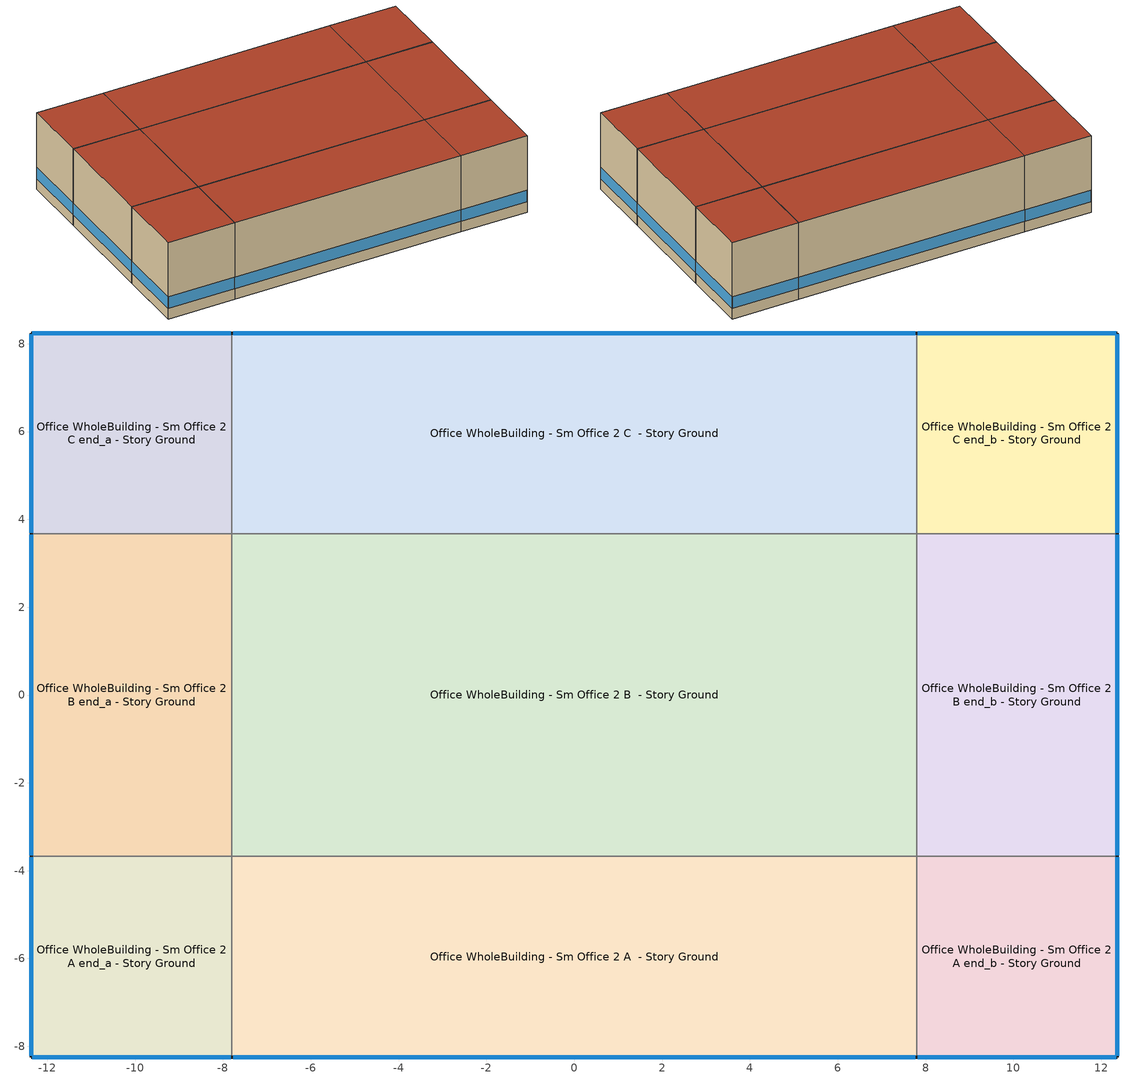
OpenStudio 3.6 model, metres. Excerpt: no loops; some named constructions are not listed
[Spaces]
Office WholeBuilding - Sm Office 2 A end_a - Story Ground
 floor ground (Foundation F 093 Perim 914 Area 209): -12.37,-8.24 -12.37,-3.67 -7.79,-3.67 -7.79,-8.24 z0
 wall outside: -12.37,-3.67 -12.37,-8.24 -7.79,-8.24 z0:5.49
 wall to Office WholeBuilding - Sm Office 2 B end_a - Story Ground: -7.79,-3.67 -12.37,-3.67 z0:5.49
 wall to Office WholeBuilding - Sm Office 2 A  - Story Ground: -7.79,-8.24 -7.79,-3.67 z0:5.49
 window: -12.34,-8.24 -7.82,-8.24 / -12.37,-3.7 -12.37,-8.22 z0.76:1.59
 roof outside: -7.79,-8.24 -7.79,-3.67 -12.37,-3.67 -12.37,-8.24 z5.49
Office WholeBuilding - Sm Office 2 B end_a - Story Ground
 floor ground (Foundation F 093 Perim 734 Area 3358): -12.37,-3.67 -12.37,3.67 -7.79,3.67 -7.79,-3.67 z0
 wall outside: -12.37,3.67 -12.37,-3.67 z0:5.49
 wall to Office WholeBuilding - Sm Office 2 C end_a - Story Ground: -7.79,3.67 -12.37,3.67 z0:5.49
 wall to Office WholeBuilding - Sm Office 2 B  - Story Ground: -7.79,-3.67 -7.79,3.67 z0:5.49
 window: -12.37,3.65 -12.37,-3.65 z0.76:1.59
 roof outside: -7.79,-3.67 -7.79,3.67 -12.37,3.67 -12.37,-3.67 z5.49
Office WholeBuilding - Sm Office 2 C end_a - Story Ground
 floor ground (Foundation F 093 Perim 914 Area 209): -12.37,3.67 -12.37,8.24 -7.79,8.24 -7.79,3.67 z0
 wall outside: -7.79,8.24 -12.37,8.24 -12.37,3.67 z0:5.49
 wall to Office WholeBuilding - Sm Office 2 C  - Story Ground: -7.79,3.67 -7.79,8.24 z0:5.49
 window: -12.37,8.22 -12.37,3.7 / -7.82,8.24 -12.34,8.24 z0.76:1.59
 roof outside: -7.79,3.67 -7.79,8.24 -12.37,8.24 -12.37,3.67 z5.49
Office WholeBuilding - Sm Office 2 A  - Story Ground
 floor ground (Foundation F 093 Perim 1559 Area 7127): -7.79,-8.24 -7.79,-3.67 7.79,-3.67 7.79,-8.24 z0
 wall outside: -7.79,-8.24 7.79,-8.24 z0:5.49
 wall to Office WholeBuilding - Sm Office 2 B  - Story Ground: 7.79,-3.67 -7.79,-3.67 z0:5.49
 wall to Office WholeBuilding - Sm Office 2 A end_b - Story Ground: 7.79,-8.24 7.79,-3.67 z0:5.49
 window: -7.77,-8.24 7.77,-8.24 z0.76:1.59
 roof outside: 7.79,-8.24 7.79,-3.67 -7.79,-3.67 -7.79,-8.24 z5.49
Office WholeBuilding - Sm Office 2 B  - Story Ground
 floor ground (Foundation F 093 Perim 0 Area 1145): -7.79,-3.67 -7.79,3.67 7.79,3.67 7.79,-3.67 z0
 wall to Office WholeBuilding - Sm Office 2 C  - Story Ground: 7.79,3.67 -7.79,3.67 z0:5.49
 wall to Office WholeBuilding - Sm Office 2 B end_b - Story Ground: 7.79,-3.67 7.79,3.67 z0:5.49
 roof outside: 7.79,-3.67 7.79,3.67 -7.79,3.67 -7.79,-3.67 z5.49
Office WholeBuilding - Sm Office 2 C  - Story Ground
 floor ground (Foundation F 093 Perim 1559 Area 7127): -7.79,3.67 -7.79,8.24 7.79,8.24 7.79,3.67 z0
 wall outside: 7.79,8.24 -7.79,8.24 z0:5.49
 wall to Office WholeBuilding - Sm Office 2 C end_b - Story Ground: 7.79,3.67 7.79,8.24 z0:5.49
 window: 7.77,8.24 -7.77,8.24 z0.76:1.59
 roof outside: 7.79,3.67 7.79,8.24 -7.79,8.24 -7.79,3.67 z5.49
Office WholeBuilding - Sm Office 2 A end_b - Story Ground
 floor ground (Foundation F 093 Perim 914 Area 209): 7.79,-8.24 7.79,-3.67 12.37,-3.67 12.37,-8.24 z0
 wall outside: 7.79,-8.24 12.37,-8.24 12.37,-3.67 z0:5.49
 wall to Office WholeBuilding - Sm Office 2 B end_b - Story Ground: 12.37,-3.67 7.79,-3.67 z0:5.49
 window: 12.37,-8.22 12.37,-3.7 / 7.82,-8.24 12.34,-8.24 z0.76:1.59
 roof outside: 12.37,-8.24 12.37,-3.67 7.79,-3.67 7.79,-8.24 z5.49
Office WholeBuilding - Sm Office 2 B end_b - Story Ground
 floor ground (Foundation F 093 Perim 734 Area 3358): 7.79,-3.67 7.79,3.67 12.37,3.67 12.37,-3.67 z0
 wall outside: 12.37,-3.67 12.37,3.67 z0:5.49
 wall to Office WholeBuilding - Sm Office 2 C end_b - Story Ground: 12.37,3.67 7.79,3.67 z0:5.49
 window: 12.37,-3.65 12.37,3.65 z0.76:1.59
 roof outside: 12.37,-3.67 12.37,3.67 7.79,3.67 7.79,-3.67 z5.49
Office WholeBuilding - Sm Office 2 C end_b - Story Ground
 floor ground (Foundation F 093 Perim 914 Area 209): 7.79,3.67 7.79,8.24 12.37,8.24 12.37,3.67 z0
 wall outside: 12.37,3.67 12.37,8.24 7.79,8.24 z0:5.49
 window: 12.34,8.24 7.82,8.24 / 12.37,3.7 12.37,8.22 z0.76:1.59
 roof outside: 12.37,3.67 12.37,8.24 7.79,8.24 7.79,3.67 z5.49
[Schedule:Ruleset]
Name | Default Day Schedule | Summer Design Day Schedule | Winter Design Day Schedule
Clothing Schedule | Clothing Schedule Default Winter Clothes
Work Efficiency Schedule | Work Efficiency Schedule Default
OfficeSmall INFIL_QUARTER_ON_SCH | OfficeSmall INFIL_QUARTER_ON_SCH Default | OfficeSmall INFIL_QUARTER_ON_SCH Summer Design Day | OfficeSmall INFIL_QUARTER_ON_SCH Winter Design Day
OfficeSmall BLDG_LIGHT_SCH | OfficeSmall BLDG_LIGHT_SCH Default | OfficeSmall BLDG_LIGHT_SCH Summer Design Day | OfficeSmall BLDG_LIGHT_SCH Winter Design Day
OfficeSmall BLDG_EQUIP_SCH | OfficeSmall BLDG_EQUIP_SCH Default | OfficeSmall BLDG_EQUIP_SCH Summer Design Day | OfficeSmall BLDG_EQUIP_SCH Winter Design Day
[Schedule:Day]
Clothing Schedule Default Winter Clothes; OfficeSmall INFIL_QUARTER_ON_SCH Default; OfficeSmall BLDG_LIGHT_SCH Summer Design Day; OfficeSmall BLDG_EQUIP_SCH Summer Design Day; Building Hours of Operation NonResidential Sunday: 24, 0, 1
Clothing Schedule Summer Clothes: 24, 0, 0.5
Air Velocity Schedule Default: 24, 0, 0.2
Work Efficiency Schedule Default; OfficeSmall BLDG_LIGHT_SCH Winter Design Day; OfficeSmall BLDG_EQUIP_SCH Winter Design Day: 24, 0, 0
OfficeSmall INFIL_QUARTER_ON_SCH Summer Design Day; OfficeSmall INFIL_QUARTER_ON_SCH SmrDsn|Wkdy Day: 7, 0, 1, 19, 0, 0.25, 24, 0, 1
OfficeSmall INFIL_QUARTER_ON_SCH Winter Design Day; OfficeSmall INFIL_QUARTER_ON_SCH WntrDsn|Sat Day: 7, 0, 1, 18, 0, 0.25, 24, 0, 1
OfficeSmall BLDG_LIGHT_SCH Default; autogen OfficeSmall BLDG_LIGHT_SCH 1_day_sch: Yes, 4, 0, 0.18, 4, 10, 0.184167, 4, 20, 0.188333, 4, 30, 0.1925, 4, 40, 0.196667, 4, 50, 0.200833, 5, 0, 0.205, 5, 10, 0.209167, 5, 20, 0.213333, 5, 30, 0.2175, 5, 40, 0.221667, 5, 50, 0.225833, 6, 0, 0.23, 6, 30, 0.23, 6, 40, 0.261667, 6, 50, 0.293333, 7, 0, 0.325, 7, 10, 0.356667, 7, 20, 0.388333, 7, 30, 0.42, 7, 40, 0.5, 7, 50, 0.58, 8, 0, 0.66, 8, 9, 0.74, 8, 19, 0.82, 8, 29, 0.9, 8, 30, 0.9, 11, 30, 0.9, 11, 39, 0.883333, 11, 49, 0.866667, 11, 59, 0.85, 12, 9, 0.833333, 12, 19, 0.816667, 12, 29, 0.8, 12, 30, 0.8, 12, 39, 0.816667, 12, 49, 0.833333, 12, 59, 0.85, 13, 9, 0.866667, 13, 19, 0.883333, 13, 29, 0.9, 13, 30, 0.9, 16, 30, 0.9, 16, 40, 0.851667, 16, 50, 0.803333, 17, 0, 0.755, 17, 10, 0.706667, 17, 20, 0.658333, 17, 30, 0.61, 17, 40, 0.578333, 17, 50, 0.546667, 18, 0, 0.515, 18, 10, 0.483333, 18, 20, 0.451667, 18, 30, 0.42, 19, 0, 0.42, 19, 10, 0.411667, 19, 20, 0.403333, 19, 30, 0.395, 19, 40, 0.386667, 19, 50, 0.378333, 20, 0, 0.37, 20, 10, 0.361667, 20, 20, 0.353333, 20, 30, 0.345, 20, 40, 0.336667, 20, 50, 0.328333, 21, 0, 0.32, 21, 30, 0.32, 21, 40, 0.305, 21, 50, 0.29, 22, 0, 0.275, 22, 10, 0.26, 22, 20, 0.245, 22, 30, 0.23, 22, 40, 0.221667, 22, 50, 0.213333, 23, 0, 0.205, 23, 10, 0.196667, 23, 20, 0.188333, 23, 30, 0.18, 24, 0, 0.18
OfficeSmall BLDG_LIGHT_SCH Wknd Day: Yes, 4, 30, 0.18, 24, 0, 0.18
OfficeSmall BLDG_EQUIP_SCH Default; autogen OfficeSmall BLDG_EQUIP_SCH 1_day_sch: Yes, 0, 10, 0.3625, 0, 20, 0.375, 0, 30, 0.3875, 0, 40, 0.4, 0, 50, 0.4125, 1, 0, 0.425, 1, 10, 0.4375, 1, 20, 0.45, 1, 30, 0.4625, 1, 40, 0.475, 1, 50, 0.4875, 2, 0, 0.5, 6, 0, 0.5, 6, 10, 0.520833, 6, 20, 0.541667, 6, 30, 0.5625, 6, 40, 0.583333, 6, 50, 0.604167, 7, 0, 0.625, 7, 10, 0.645833, 7, 20, 0.666667, 7, 30, 0.6875, 7, 40, 0.708333, 7, 50, 0.729167, 8, 0, 0.75, 8, 10, 0.770833, 8, 20, 0.791667, 8, 30, 0.8125, 8, 40, 0.833333, 8, 50, 0.854167, 9, 0, 0.875, 9, 9, 0.895833, 9, 19, 0.916667, 9, 29, 0.9375, 9, 39, 0.958333, 9, 49, 0.979167, 9, 59, 1, 10, 0, 1, 11, 30, 1, 11, 39, 0.99, 11, 49, 0.98, 11, 59, 0.97, 12, 9, 0.96, 12, 19, 0.95, 12, 29, 0.94, 12, 30, 0.94, 12, 39, 0.95, 12, 49, 0.96, 12, 59, 0.97, 13, 9, 0.98, 13, 19, 0.99, 13, 29, 1, 13, 30, 1, 16, 30, 1, 16, 40, 0.916667, 16, 50, 0.833333, 17, 0, 0.75, 17, 10, 0.666667, 17, 20, 0.583333, 17, 30, 0.5, 17, 40, 0.45, 17, 50, 0.4, 18, 0, 0.35, 18, 10, 0.3, 18, 20, 0.25, 18, 30, 0.2, 22, 0, 0.2, 22, 10, 0.2125, 22, 20, 0.225, 22, 30, 0.2375, 22, 40, 0.25, 22, 50, 0.2625, 23, 0, 0.275, 23, 10, 0.2875, 23, 20, 0.3, 23, 30, 0.3125, 23, 40, 0.325, 23, 50, 0.3375, 24, 0, 0.35
OfficeSmall BLDG_EQUIP_SCH Wknd Day: Yes, 4, 30, 0.2, 24, 0, 0.2
autogen OfficeSmall ACTIVITY_SCH 0_day_sch: Yes, 24, 0, 120
autogen OfficeSmall BLDG_OCC_SCH 0_day_sch: Yes, 5, 30, 0.570791, 5, 40, 0.570603, 5, 50, 0.570414, 6, 0, 0.570225, 6, 10, 0.570036, 6, 20, 0.569848, 6, 30, 0.569659, 6, 40, 0.569281, 6, 50, 0.568904, 7, 0, 0.568526, 7, 10, 0.568149, 7, 20, 0.567771, 7, 30, 0.567394, 7, 40, 0.567583, 7, 50, 0.567771, 8, 0, 0.56796, 8, 9, 0.568149, 8, 19, 0.568338, 8, 29, 0.568526, 8, 30, 0.568526, 11, 30, 0.568526, 11, 39, 0.568715, 11, 49, 0.568904, 11, 59, 0.569093, 12, 9, 0.569281, 12, 19, 0.56947, 12, 29, 0.569659, 12, 30, 0.569659, 13, 30, 0.569659, 16, 30, 0.569659, 16, 40, 0.569848, 16, 50, 0.570036, 17, 0, 0.570225, 17, 10, 0.570414, 17, 20, 0.570603, 17, 30, 0.570791, 18, 30, 0.570791, 21, 30, 0.570791, 22, 30, 0.570791, 23, 30, 0.570791, 24, 0, 0.570791
autogen OfficeSmall HTGSETP_SCH_NO_OPTIMUM 0_day_sch: Yes, 6, 0, 18.3368, 19, 0, 18.3368, 24, 0, 18.3368
Schedule Day 121: 1, 0, 0.0450008, 2, 0, 0.0900005, 3, 0, 0.135, 4, 0, 0.18, 5, 0, 0.205, 6, 0, 0.23, 7, 0, 0.325, 8, 0, 0.66, 9, 0, 0.9, 10, 0, 0.9, 11, 0, 0.9, 12, 0, 0.848333, 13, 0, 0.851667, 14, 0, 0.9, 15, 0, 0.9, 16, 0, 0.9, 17, 0, 0, 18, 0, 0, 19, 0, 0, 20, 0, 0, 21, 0, 0, 22, 0, 0, 23, 0, 0, 24, 0, 0
Schedule Day 122; Schedule Day 123; Schedule Day 124; Schedule Day 125; Schedule Day 126; Schedule Day 127; Schedule Day 138; Schedule Day 139; Schedule Day 140; Schedule Day 141; Schedule Day 142; Schedule Day 143; Schedule Day 162; Schedule Day 163; Schedule Day 164; Schedule Day 165; Schedule Day 166; Schedule Day 167; Schedule Day 186; Schedule Day 187; Schedule Day 188; Schedule Day 189; Schedule Day 190; Schedule Day 191; Schedule Day 194; Schedule Day 195; Schedule Day 196; Schedule Day 197; Schedule Day 198; Schedule Day 199; Schedule Day 218; Schedule Day 219; Schedule Day 220; Schedule Day 221; Schedule Day 222; Schedule Day 223; Schedule Day 233; Schedule Day 234; Schedule Day 235; Schedule Day 236; Schedule Day 237; Schedule Day 238; Schedule Day 239; Schedule Day 240; Schedule Day 250; Schedule Day 251; Schedule Day 252; Schedule Day 253; Schedule Day 254; Schedule Day 255; Schedule Day 266; Schedule Day 267; Schedule Day 268; Schedule Day 269; Schedule Day 270; Schedule Day 271: 1, 0, 0, 2, 0, 0, 3, 0, 0, 4, 0, 0, 5, 0, 0, 6, 0, 0, 7, 0, 0, 8, 0, 0, 9, 0, 0, 10, 0, 0, 11, 0, 0, 12, 0, 0, 13, 0, 0, 14, 0, 0, 15, 0, 0, 16, 0, 0, 17, 0, 0, 18, 0, 0, 19, 0, 0, 20, 0, 0, 21, 0, 0, 22, 0, 0, 23, 0, 0, 24, 0, 0
Schedule Day 128: 1, 0, 0, 2, 0, 0, 3, 0, 0, 4, 0, 0, 5, 0, 0, 6, 0, 0, 7, 0, 0, 8, 0, 0, 9, 0, 0, 10, 0, 0, 11, 0, 0, 12, 0, 0, 13, 0, 0, 14, 0, 0, 15, 0, 0, 16, 0, 0, 17, 0, 0.755, 18, 0, 0.515, 19, 0, 0.42, 20, 0, 0.37, 21, 0, 0.32, 22, 0, 0.275, 23, 0, 0.205, 24, 0, 0.18
Schedule Day 137: 1, 0, 14.8909, 2, 0, 29.7814, 3, 0, 44.6719, 4, 0, 59.5624, 5, 0, 67.0301, 6, 0, 67.075, 7, 0, 67.1199, 8, 0, 67.1648, 9, 0, 67.2097, 10, 0, 67.2546, 11, 0, 67.2996, 12, 0, 67.3445, 13, 0, 67.3894, 14, 0, 67.4343, 15, 0, 67.4792, 16, 0, 67.5242, 17, 0, 0, 18, 0, 0, 19, 0, 0, 20, 0, 0, 21, 0, 0, 22, 0, 0, 23, 0, 0, 24, 0, 0
Schedule Day 144: 1, 0, 0, 2, 0, 0, 3, 0, 0, 4, 0, 0, 5, 0, 0, 6, 0, 0, 7, 0, 0, 8, 0, 0, 9, 0, 0, 10, 0, 0, 11, 0, 0, 12, 0, 0, 13, 0, 0, 14, 0, 0, 15, 0, 0, 16, 0, 0, 17, 0, 67.5691, 18, 0, 67.614, 19, 0, 67.6589, 20, 0, 67.7038, 21, 0, 67.7487, 22, 0, 67.7937, 23, 0, 67.8386, 24, 0, 67.8835
Schedule Day 161: 1, 0, 0, 2, 0, 0, 3, 0, 0, 4, 0, 0, 5, 0, 0, 6, 0, 0, 7, 0, 1, 8, 0, 1, 9, 0, 1, 10, 0, 1, 11, 0, 1, 12, 0, 1, 13, 0, 1, 14, 0, 1, 15, 0, 1, 16, 0, 1, 17, 0, 0, 18, 0, 0, 19, 0, 0, 20, 0, 0, 21, 0, 0, 22, 0, 0, 23, 0, 0, 24, 0, 0
Schedule Day 168; Schedule Day 200; Schedule Day 224: 1, 0, 0, 2, 0, 0, 3, 0, 0, 4, 0, 0, 5, 0, 0, 6, 0, 0, 7, 0, 0, 8, 0, 0, 9, 0, 0, 10, 0, 0, 11, 0, 0, 12, 0, 0, 13, 0, 0, 14, 0, 0, 15, 0, 0, 16, 0, 0, 17, 0, 1, 18, 0, 1, 19, 0, 1, 20, 0, 1, 21, 0, 1, 22, 0, 1, 23, 0, 1, 24, 0, 1
Schedule Day 185: 1, 0, 0.425, 2, 0, 0.5, 3, 0, 0.5, 4, 0, 0.5, 5, 0, 0.5, 6, 0, 0.5, 7, 0, 0.625, 8, 0, 0.75, 9, 0, 0.875, 10, 0, 1, 11, 0, 1, 12, 0, 0.969, 13, 0, 0.971, 14, 0, 1, 15, 0, 1, 16, 0, 1, 17, 0, 0, 18, 0, 0, 19, 0, 0, 20, 0, 0, 21, 0, 0, 22, 0, 0, 23, 0, 0, 24, 0, 0
Schedule Day 192: 1, 0, 0, 2, 0, 0, 3, 0, 0, 4, 0, 0, 5, 0, 0, 6, 0, 0, 7, 0, 0, 8, 0, 0, 9, 0, 0, 10, 0, 0, 11, 0, 0, 12, 0, 0, 13, 0, 0, 14, 0, 0, 15, 0, 0, 16, 0, 0, 17, 0, 0.75, 18, 0, 0.35, 19, 0, 0.2, 20, 0, 0.2, 21, 0, 0.2, 22, 0, 0.2, 23, 0, 0.275, 24, 0, 0.35
Schedule Day 193: 1, 0, 0.7, 2, 0, 0.7, 3, 0, 0.7, 4, 0, 0.7, 5, 0, 0.7, 6, 0, 0.7, 7, 0, 1, 8, 0, 1, 9, 0, 1, 10, 0, 1, 11, 0, 1, 12, 0, 1, 13, 0, 1, 14, 0, 1, 15, 0, 1, 16, 0, 1, 17, 0, 0, 18, 0, 0, 19, 0, 0, 20, 0, 0, 21, 0, 0, 22, 0, 0, 23, 0, 0, 24, 0, 0
Schedule Day 217: 1, 0, 1, 2, 0, 1, 3, 0, 1, 4, 0, 1, 5, 0, 1, 6, 0, 1, 7, 0, 1, 8, 0, 1, 9, 0, 1, 10, 0, 1, 11, 0, 1, 12, 0, 1, 13, 0, 1, 14, 0, 1, 15, 0, 1, 16, 0, 1, 17, 0, 0, 18, 0, 0, 19, 0, 0, 20, 0, 0, 21, 0, 0, 22, 0, 0, 23, 0, 0, 24, 0, 0
Schedule Day 249: 1, 0, 3.0562, 2, 0, 6.11233, 3, 0, 9.16845, 4, 0, 12.2246, 5, 0, 15.2807, 6, 0, 18.3368, 7, 0, 18.3368, 8, 0, 18.3368, 9, 0, 18.3368, 10, 0, 18.3368, 11, 0, 18.3368, 12, 0, 18.3368, 13, 0, 18.3368, 14, 0, 18.3368, 15, 0, 18.3368, 16, 0, 18.3368, 17, 0, 0, 18, 0, 0, 19, 0, 0, 20, 0, 0, 21, 0, 0, 22, 0, 0, 23, 0, 0, 24, 0, 0
Schedule Day 256: 1, 0, 0, 2, 0, 0, 3, 0, 0, 4, 0, 0, 5, 0, 0, 6, 0, 0, 7, 0, 0, 8, 0, 0, 9, 0, 0, 10, 0, 0, 11, 0, 0, 12, 0, 0, 13, 0, 0, 14, 0, 0, 15, 0, 0, 16, 0, 0, 17, 0, 18.3368, 18, 0, 18.3368, 19, 0, 18.3368, 20, 0, 18.3368, 21, 0, 18.3368, 22, 0, 18.3368, 23, 0, 18.3368, 24, 0, 18.3368
Schedule Day 265: 1, 0, 1, 2, 0, 1, 3, 0, 1, 4, 0, 1, 5, 0, 1, 6, 0, 1, 7, 0, 1, 8, 0, 0.25, 9, 0, 0.25, 10, 0, 0.25, 11, 0, 0.25, 12, 0, 0.25, 13, 0, 0.25, 14, 0, 0.25, 15, 0, 0.25, 16, 0, 0.25, 17, 0, 0, 18, 0, 0, 19, 0, 0, 20, 0, 0, 21, 0, 0, 22, 0, 0, 23, 0, 0, 24, 0, 0
Schedule Day 272: 1, 0, 0, 2, 0, 0, 3, 0, 0, 4, 0, 0, 5, 0, 0, 6, 0, 0, 7, 0, 0, 8, 0, 0, 9, 0, 0, 10, 0, 0, 11, 0, 0, 12, 0, 0, 13, 0, 0, 14, 0, 0, 15, 0, 0, 16, 0, 0, 17, 0, 0.25, 18, 0, 0.25, 19, 0, 0.25, 20, 0, 1, 21, 0, 1, 22, 0, 1, 23, 0, 1, 24, 0, 1
[Schedule:Rule]
Schedule Rule 3: Schedule Ruleset=Clothing Schedule; Rule Order=0; Day Schedule=Clothing Schedule Summer Clothes; Date Specification Type=DateRange; Start Month=5; Start Day=1; End Month=9; End Day=30
Schedule Rule 9: Schedule Ruleset=OfficeSmall INFIL_QUARTER_ON_SCH; Rule Order=9; Day Schedule=OfficeSmall INFIL_QUARTER_ON_SCH SmrDsn|Wkdy Day; Date Specification Type=DateRange; Start Month=1; Start Day=1; End Month=12; End Day=31; Apply Monday=Yes; Apply Tuesday=Yes; Apply Wednesday=Yes; Apply Thursday=Yes; Apply Friday=Yes
Schedule Rule 10: Schedule Ruleset=OfficeSmall INFIL_QUARTER_ON_SCH; Rule Order=8; Day Schedule=OfficeSmall INFIL_QUARTER_ON_SCH WntrDsn|Sat Day; Date Specification Type=DateRange; Start Month=1; Start Day=1; End Month=12; End Day=31; Apply Saturday=Yes
Schedule Rule 18: Schedule Ruleset=OfficeSmall BLDG_LIGHT_SCH; Rule Order=8; Day Schedule=OfficeSmall BLDG_LIGHT_SCH Wknd Day; Date Specification Type=DateRange; Start Month=1; Start Day=1; End Month=12; End Day=31; Apply Saturday=Yes; Apply Sunday=Yes
Schedule Rule 20: Schedule Ruleset=OfficeSmall BLDG_EQUIP_SCH; Rule Order=8; Day Schedule=OfficeSmall BLDG_EQUIP_SCH Wknd Day; Date Specification Type=DateRange; Start Month=1; Start Day=1; End Month=12; End Day=31; Apply Saturday=Yes; Apply Sunday=Yes
autogen OfficeSmall BLDG_EQUIP_SCH 1: Schedule Ruleset=OfficeSmall BLDG_EQUIP_SCH; Rule Order=9; Day Schedule=autogen OfficeSmall BLDG_EQUIP_SCH 1_day_sch; Date Specification Type=SpecificDates; Apply Monday=Yes; Apply Tuesday=Yes; Apply Wednesday=Yes; Apply Thursday=Yes; Apply Friday=Yes; Apply Saturday=Yes; Apply Sunday=Yes; Specific Month 1=1; Specific Day 1=2; Specific Month 2=1; Specific Day 2=9; Specific Month 3=1; Specific Day 3=16; Specific Month 4=1; Specific Day 4=23; Specific Month 5=1; Specific Day 5=30; Specific Month 6=2; Specific Day 6=6; Specific Month 7=2; Specific Day 7=13; Specific Month 8=2; Specific Day 8=20; Specific Month 9=2; Specific Day 9=27; Specific Month 10=3; Specific Day 10=5; Specific Month 11=3; Specific Day 11=12; Specific Month 12=3; Specific Day 12=19; Specific Month 13=3; Specific Day 13=26; Specific Month 14=4; Specific Day 14=2; Specific Month 15=4; Specific Day 15=9; Specific Month 16=4; Specific Day 16=16; Specific Month 17=4; Specific Day 17=23; Specific Month 18=4; Specific Day 18=30; Specific Month 19=5; Specific Day 19=7; Specific Month 20=5; Specific Day 20=14; Specific Month 21=5; Specific Day 21=21; Specific Month 22=5; Specific Day 22=28; Specific Month 23=6; Specific Day 23=4; Specific Month 24=6; Specific Day 24=11; Specific Month 25=6; Specific Day 25=18; Specific Month 26=6; Specific Day 26=25; Specific Month 27=7; Specific Day 27=2; Specific Month 28=7; Specific Day 28=9; Specific Month 29=7; Specific Day 29=16; Specific Month 30=7; Specific Day 30=23; Specific Month 31=7; Specific Day 31=30; Specific Month 32=8; Specific Day 32=6; Specific Month 33=8; Specific Day 33=13; Specific Month 34=8; Specific Day 34=20; Specific Month 35=8; Specific Day 35=27; Specific Month 36=9; Specific Day 36=3; Specific Month 37=9; Specific Day 37=10; Specific Month 38=9; Specific Day 38=17; Specific Month 39=9; Specific Day 39=24; Specific Month 40=10; Specific Day 40=1; Specific Month 41=10; Specific Day 41=8; Specific Month 42=10; Specific Day 42=15; Specific Month 43=10; Specific Day 43=22; Specific Month 44=10; Specific Day 44=29; Specific Month 45=11; Specific Day 45=5; Specific Month 46=11; Specific Day 46=12; Specific Month 47=11; Specific Day 47=19; Specific Month 48=11; Specific Day 48=26; Specific Month 49=12; Specific Day 49=3; Specific Month 50=12; Specific Day 50=10; Specific Month 51=12; Specific Day 51=17; Specific Month 52=12; Specific Day 52=24; Specific Month 53=12; Specific Day 53=31
autogen OfficeSmall BLDG_LIGHT_SCH 1: Schedule Ruleset=OfficeSmall BLDG_LIGHT_SCH; Rule Order=9; Day Schedule=autogen OfficeSmall BLDG_LIGHT_SCH 1_day_sch; Date Specification Type=SpecificDates; Apply Monday=Yes; Apply Tuesday=Yes; Apply Wednesday=Yes; Apply Thursday=Yes; Apply Friday=Yes; Apply Saturday=Yes; Apply Sunday=Yes; Specific Month 1=1; Specific Day 1=2; Specific Month 2=1; Specific Day 2=9; Specific Month 3=1; Specific Day 3=16; Specific Month 4=1; Specific Day 4=23; Specific Month 5=1; Specific Day 5=30; Specific Month 6=2; Specific Day 6=6; Specific Month 7=2; Specific Day 7=13; Specific Month 8=2; Specific Day 8=20; Specific Month 9=2; Specific Day 9=27; Specific Month 10=3; Specific Day 10=5; Specific Month 11=3; Specific Day 11=12; Specific Month 12=3; Specific Day 12=19; Specific Month 13=3; Specific Day 13=26; Specific Month 14=4; Specific Day 14=2; Specific Month 15=4; Specific Day 15=9; Specific Month 16=4; Specific Day 16=16; Specific Month 17=4; Specific Day 17=23; Specific Month 18=4; Specific Day 18=30; Specific Month 19=5; Specific Day 19=7; Specific Month 20=5; Specific Day 20=14; Specific Month 21=5; Specific Day 21=21; Specific Month 22=5; Specific Day 22=28; Specific Month 23=6; Specific Day 23=4; Specific Month 24=6; Specific Day 24=11; Specific Month 25=6; Specific Day 25=18; Specific Month 26=6; Specific Day 26=25; Specific Month 27=7; Specific Day 27=2; Specific Month 28=7; Specific Day 28=9; Specific Month 29=7; Specific Day 29=16; Specific Month 30=7; Specific Day 30=23; Specific Month 31=7; Specific Day 31=30; Specific Month 32=8; Specific Day 32=6; Specific Month 33=8; Specific Day 33=13; Specific Month 34=8; Specific Day 34=20; Specific Month 35=8; Specific Day 35=27; Specific Month 36=9; Specific Day 36=3; Specific Month 37=9; Specific Day 37=10; Specific Month 38=9; Specific Day 38=17; Specific Month 39=9; Specific Day 39=24; Specific Month 40=10; Specific Day 40=1; Specific Month 41=10; Specific Day 41=8; Specific Month 42=10; Specific Day 42=15; Specific Month 43=10; Specific Day 43=22; Specific Month 44=10; Specific Day 44=29; Specific Month 45=11; Specific Day 45=5; Specific Month 46=11; Specific Day 46=12; Specific Month 47=11; Specific Day 47=19; Specific Month 48=11; Specific Day 48=26; Specific Month 49=12; Specific Day 49=3; Specific Month 50=12; Specific Day 50=10; Specific Month 51=12; Specific Day 51=17; Specific Month 52=12; Specific Day 52=24; Specific Month 53=12; Specific Day 53=31
OfficeSmall BLDG_LIGHT_SCH Outage Day 304: Schedule Ruleset=OfficeSmall BLDG_LIGHT_SCH; Rule Order=7; Day Schedule=Schedule Day 121; Date Specification Type=DateRange; Start Month=10; Start Day=31; End Month=10; End Day=31; Apply Monday=Yes; Apply Tuesday=Yes; Apply Wednesday=Yes; Apply Thursday=Yes; Apply Friday=Yes; Apply Saturday=Yes; Apply Sunday=Yes
OfficeSmall BLDG_LIGHT_SCH Outage Day 305: Schedule Ruleset=OfficeSmall BLDG_LIGHT_SCH; Rule Order=6; Day Schedule=Schedule Day 122; Date Specification Type=DateRange; Start Month=11; Start Day=1; End Month=11; End Day=1; Apply Monday=Yes; Apply Tuesday=Yes; Apply Wednesday=Yes; Apply Thursday=Yes; Apply Friday=Yes; Apply Saturday=Yes; Apply Sunday=Yes
OfficeSmall BLDG_LIGHT_SCH Outage Day 306: Schedule Ruleset=OfficeSmall BLDG_LIGHT_SCH; Rule Order=5; Day Schedule=Schedule Day 123; Date Specification Type=DateRange; Start Month=11; Start Day=2; End Month=11; End Day=2; Apply Monday=Yes; Apply Tuesday=Yes; Apply Wednesday=Yes; Apply Thursday=Yes; Apply Friday=Yes; Apply Saturday=Yes; Apply Sunday=Yes
OfficeSmall BLDG_LIGHT_SCH Outage Day 307: Schedule Ruleset=OfficeSmall BLDG_LIGHT_SCH; Rule Order=4; Day Schedule=Schedule Day 124; Date Specification Type=DateRange; Start Month=11; Start Day=3; End Month=11; End Day=3; Apply Monday=Yes; Apply Tuesday=Yes; Apply Wednesday=Yes; Apply Thursday=Yes; Apply Friday=Yes; Apply Saturday=Yes; Apply Sunday=Yes
OfficeSmall BLDG_LIGHT_SCH Outage Day 308: Schedule Ruleset=OfficeSmall BLDG_LIGHT_SCH; Rule Order=3; Day Schedule=Schedule Day 125; Date Specification Type=DateRange; Start Month=11; Start Day=4; End Month=11; End Day=4; Apply Monday=Yes; Apply Tuesday=Yes; Apply Wednesday=Yes; Apply Thursday=Yes; Apply Friday=Yes; Apply Saturday=Yes; Apply Sunday=Yes
OfficeSmall BLDG_LIGHT_SCH Outage Day 309: Schedule Ruleset=OfficeSmall BLDG_LIGHT_SCH; Rule Order=2; Day Schedule=Schedule Day 126; Date Specification Type=DateRange; Start Month=11; Start Day=5; End Month=11; End Day=5; Apply Monday=Yes; Apply Tuesday=Yes; Apply Wednesday=Yes; Apply Thursday=Yes; Apply Friday=Yes; Apply Saturday=Yes; Apply Sunday=Yes
OfficeSmall BLDG_LIGHT_SCH Outage Day 310: Schedule Ruleset=OfficeSmall BLDG_LIGHT_SCH; Rule Order=1; Day Schedule=Schedule Day 127; Date Specification Type=DateRange; Start Month=11; Start Day=6; End Month=11; End Day=6; Apply Monday=Yes; Apply Tuesday=Yes; Apply Wednesday=Yes; Apply Thursday=Yes; Apply Friday=Yes; Apply Saturday=Yes; Apply Sunday=Yes
OfficeSmall BLDG_LIGHT_SCH Outage Day 311: Schedule Ruleset=OfficeSmall BLDG_LIGHT_SCH; Rule Order=0; Day Schedule=Schedule Day 128; Date Specification Type=DateRange; Start Month=11; Start Day=7; End Month=11; End Day=7; Apply Monday=Yes; Apply Tuesday=Yes; Apply Wednesday=Yes; Apply Thursday=Yes; Apply Friday=Yes; Apply Saturday=Yes; Apply Sunday=Yes
OfficeSmall BLDG_EQUIP_SCH Outage Day 304: Schedule Ruleset=OfficeSmall BLDG_EQUIP_SCH; Rule Order=7; Day Schedule=Schedule Day 185; Date Specification Type=DateRange; Start Month=10; Start Day=31; End Month=10; End Day=31; Apply Monday=Yes; Apply Tuesday=Yes; Apply Wednesday=Yes; Apply Thursday=Yes; Apply Friday=Yes; Apply Saturday=Yes; Apply Sunday=Yes
OfficeSmall BLDG_EQUIP_SCH Outage Day 305: Schedule Ruleset=OfficeSmall BLDG_EQUIP_SCH; Rule Order=6; Day Schedule=Schedule Day 186; Date Specification Type=DateRange; Start Month=11; Start Day=1; End Month=11; End Day=1; Apply Monday=Yes; Apply Tuesday=Yes; Apply Wednesday=Yes; Apply Thursday=Yes; Apply Friday=Yes; Apply Saturday=Yes; Apply Sunday=Yes
OfficeSmall BLDG_EQUIP_SCH Outage Day 306: Schedule Ruleset=OfficeSmall BLDG_EQUIP_SCH; Rule Order=5; Day Schedule=Schedule Day 187; Date Specification Type=DateRange; Start Month=11; Start Day=2; End Month=11; End Day=2; Apply Monday=Yes; Apply Tuesday=Yes; Apply Wednesday=Yes; Apply Thursday=Yes; Apply Friday=Yes; Apply Saturday=Yes; Apply Sunday=Yes
OfficeSmall BLDG_EQUIP_SCH Outage Day 307: Schedule Ruleset=OfficeSmall BLDG_EQUIP_SCH; Rule Order=4; Day Schedule=Schedule Day 188; Date Specification Type=DateRange; Start Month=11; Start Day=3; End Month=11; End Day=3; Apply Monday=Yes; Apply Tuesday=Yes; Apply Wednesday=Yes; Apply Thursday=Yes; Apply Friday=Yes; Apply Saturday=Yes; Apply Sunday=Yes
OfficeSmall BLDG_EQUIP_SCH Outage Day 308: Schedule Ruleset=OfficeSmall BLDG_EQUIP_SCH; Rule Order=3; Day Schedule=Schedule Day 189; Date Specification Type=DateRange; Start Month=11; Start Day=4; End Month=11; End Day=4; Apply Monday=Yes; Apply Tuesday=Yes; Apply Wednesday=Yes; Apply Thursday=Yes; Apply Friday=Yes; Apply Saturday=Yes; Apply Sunday=Yes
OfficeSmall BLDG_EQUIP_SCH Outage Day 309: Schedule Ruleset=OfficeSmall BLDG_EQUIP_SCH; Rule Order=2; Day Schedule=Schedule Day 190; Date Specification Type=DateRange; Start Month=11; Start Day=5; End Month=11; End Day=5; Apply Monday=Yes; Apply Tuesday=Yes; Apply Wednesday=Yes; Apply Thursday=Yes; Apply Friday=Yes; Apply Saturday=Yes; Apply Sunday=Yes
OfficeSmall BLDG_EQUIP_SCH Outage Day 310: Schedule Ruleset=OfficeSmall BLDG_EQUIP_SCH; Rule Order=1; Day Schedule=Schedule Day 191; Date Specification Type=DateRange; Start Month=11; Start Day=6; End Month=11; End Day=6; Apply Monday=Yes; Apply Tuesday=Yes; Apply Wednesday=Yes; Apply Thursday=Yes; Apply Friday=Yes; Apply Saturday=Yes; Apply Sunday=Yes
OfficeSmall BLDG_EQUIP_SCH Outage Day 311: Schedule Ruleset=OfficeSmall BLDG_EQUIP_SCH; Rule Order=0; Day Schedule=Schedule Day 192; Date Specification Type=DateRange; Start Month=11; Start Day=7; End Month=11; End Day=7; Apply Monday=Yes; Apply Tuesday=Yes; Apply Wednesday=Yes; Apply Thursday=Yes; Apply Friday=Yes; Apply Saturday=Yes; Apply Sunday=Yes
Work Efficiency Schedule Outage Day 304: Schedule Ruleset=Work Efficiency Schedule; Rule Order=7; Day Schedule=Schedule Day 233; Date Specification Type=DateRange; Start Month=10; Start Day=31; End Month=10; End Day=31; Apply Monday=Yes; Apply Tuesday=Yes; Apply Wednesday=Yes; Apply Thursday=Yes; Apply Friday=Yes; Apply Saturday=Yes; Apply Sunday=Yes
Work Efficiency Schedule Outage Day 305: Schedule Ruleset=Work Efficiency Schedule; Rule Order=6; Day Schedule=Schedule Day 234; Date Specification Type=DateRange; Start Month=11; Start Day=1; End Month=11; End Day=1; Apply Monday=Yes; Apply Tuesday=Yes; Apply Wednesday=Yes; Apply Thursday=Yes; Apply Friday=Yes; Apply Saturday=Yes; Apply Sunday=Yes
Work Efficiency Schedule Outage Day 306: Schedule Ruleset=Work Efficiency Schedule; Rule Order=5; Day Schedule=Schedule Day 235; Date Specification Type=DateRange; Start Month=11; Start Day=2; End Month=11; End Day=2; Apply Monday=Yes; Apply Tuesday=Yes; Apply Wednesday=Yes; Apply Thursday=Yes; Apply Friday=Yes; Apply Saturday=Yes; Apply Sunday=Yes
Work Efficiency Schedule Outage Day 307: Schedule Ruleset=Work Efficiency Schedule; Rule Order=4; Day Schedule=Schedule Day 236; Date Specification Type=DateRange; Start Month=11; Start Day=3; End Month=11; End Day=3; Apply Monday=Yes; Apply Tuesday=Yes; Apply Wednesday=Yes; Apply Thursday=Yes; Apply Friday=Yes; Apply Saturday=Yes; Apply Sunday=Yes
Work Efficiency Schedule Outage Day 308: Schedule Ruleset=Work Efficiency Schedule; Rule Order=3; Day Schedule=Schedule Day 237; Date Specification Type=DateRange; Start Month=11; Start Day=4; End Month=11; End Day=4; Apply Monday=Yes; Apply Tuesday=Yes; Apply Wednesday=Yes; Apply Thursday=Yes; Apply Friday=Yes; Apply Saturday=Yes; Apply Sunday=Yes
Work Efficiency Schedule Outage Day 309: Schedule Ruleset=Work Efficiency Schedule; Rule Order=2; Day Schedule=Schedule Day 238; Date Specification Type=DateRange; Start Month=11; Start Day=5; End Month=11; End Day=5; Apply Monday=Yes; Apply Tuesday=Yes; Apply Wednesday=Yes; Apply Thursday=Yes; Apply Friday=Yes; Apply Saturday=Yes; Apply Sunday=Yes
Work Efficiency Schedule Outage Day 310: Schedule Ruleset=Work Efficiency Schedule; Rule Order=1; Day Schedule=Schedule Day 239; Date Specification Type=DateRange; Start Month=11; Start Day=6; End Month=11; End Day=6; Apply Monday=Yes; Apply Tuesday=Yes; Apply Wednesday=Yes; Apply Thursday=Yes; Apply Friday=Yes; Apply Saturday=Yes; Apply Sunday=Yes
Work Efficiency Schedule Outage Day 311: Schedule Ruleset=Work Efficiency Schedule; Rule Order=0; Day Schedule=Schedule Day 240; Date Specification Type=DateRange; Start Month=11; Start Day=7; End Month=11; End Day=7; Apply Monday=Yes; Apply Tuesday=Yes; Apply Wednesday=Yes; Apply Thursday=Yes; Apply Friday=Yes; Apply Saturday=Yes; Apply Sunday=Yes
OfficeSmall INFIL_QUARTER_ON_SCH Outage Day 304: Schedule Ruleset=OfficeSmall INFIL_QUARTER_ON_SCH; Rule Order=7; Day Schedule=Schedule Day 265; Date Specification Type=DateRange; Start Month=10; Start Day=31; End Month=10; End Day=31; Apply Monday=Yes; Apply Tuesday=Yes; Apply Wednesday=Yes; Apply Thursday=Yes; Apply Friday=Yes; Apply Saturday=Yes; Apply Sunday=Yes
OfficeSmall INFIL_QUARTER_ON_SCH Outage Day 305: Schedule Ruleset=OfficeSmall INFIL_QUARTER_ON_SCH; Rule Order=6; Day Schedule=Schedule Day 266; Date Specification Type=DateRange; Start Month=11; Start Day=1; End Month=11; End Day=1; Apply Monday=Yes; Apply Tuesday=Yes; Apply Wednesday=Yes; Apply Thursday=Yes; Apply Friday=Yes; Apply Saturday=Yes; Apply Sunday=Yes
OfficeSmall INFIL_QUARTER_ON_SCH Outage Day 306: Schedule Ruleset=OfficeSmall INFIL_QUARTER_ON_SCH; Rule Order=5; Day Schedule=Schedule Day 267; Date Specification Type=DateRange; Start Month=11; Start Day=2; End Month=11; End Day=2; Apply Monday=Yes; Apply Tuesday=Yes; Apply Wednesday=Yes; Apply Thursday=Yes; Apply Friday=Yes; Apply Saturday=Yes; Apply Sunday=Yes
OfficeSmall INFIL_QUARTER_ON_SCH Outage Day 307: Schedule Ruleset=OfficeSmall INFIL_QUARTER_ON_SCH; Rule Order=4; Day Schedule=Schedule Day 268; Date Specification Type=DateRange; Start Month=11; Start Day=3; End Month=11; End Day=3; Apply Monday=Yes; Apply Tuesday=Yes; Apply Wednesday=Yes; Apply Thursday=Yes; Apply Friday=Yes; Apply Saturday=Yes; Apply Sunday=Yes
OfficeSmall INFIL_QUARTER_ON_SCH Outage Day 308: Schedule Ruleset=OfficeSmall INFIL_QUARTER_ON_SCH; Rule Order=3; Day Schedule=Schedule Day 269; Date Specification Type=DateRange; Start Month=11; Start Day=4; End Month=11; End Day=4; Apply Monday=Yes; Apply Tuesday=Yes; Apply Wednesday=Yes; Apply Thursday=Yes; Apply Friday=Yes; Apply Saturday=Yes; Apply Sunday=Yes
OfficeSmall INFIL_QUARTER_ON_SCH Outage Day 309: Schedule Ruleset=OfficeSmall INFIL_QUARTER_ON_SCH; Rule Order=2; Day Schedule=Schedule Day 270; Date Specification Type=DateRange; Start Month=11; Start Day=5; End Month=11; End Day=5; Apply Monday=Yes; Apply Tuesday=Yes; Apply Wednesday=Yes; Apply Thursday=Yes; Apply Friday=Yes; Apply Saturday=Yes; Apply Sunday=Yes
OfficeSmall INFIL_QUARTER_ON_SCH Outage Day 310: Schedule Ruleset=OfficeSmall INFIL_QUARTER_ON_SCH; Rule Order=1; Day Schedule=Schedule Day 271; Date Specification Type=DateRange; Start Month=11; Start Day=6; End Month=11; End Day=6; Apply Monday=Yes; Apply Tuesday=Yes; Apply Wednesday=Yes; Apply Thursday=Yes; Apply Friday=Yes; Apply Saturday=Yes; Apply Sunday=Yes
OfficeSmall INFIL_QUARTER_ON_SCH Outage Day 311: Schedule Ruleset=OfficeSmall INFIL_QUARTER_ON_SCH; Rule Order=0; Day Schedule=Schedule Day 272; Date Specification Type=DateRange; Start Month=11; Start Day=7; End Month=11; End Day=7; Apply Monday=Yes; Apply Tuesday=Yes; Apply Wednesday=Yes; Apply Thursday=Yes; Apply Friday=Yes; Apply Saturday=Yes; Apply Sunday=Yes
